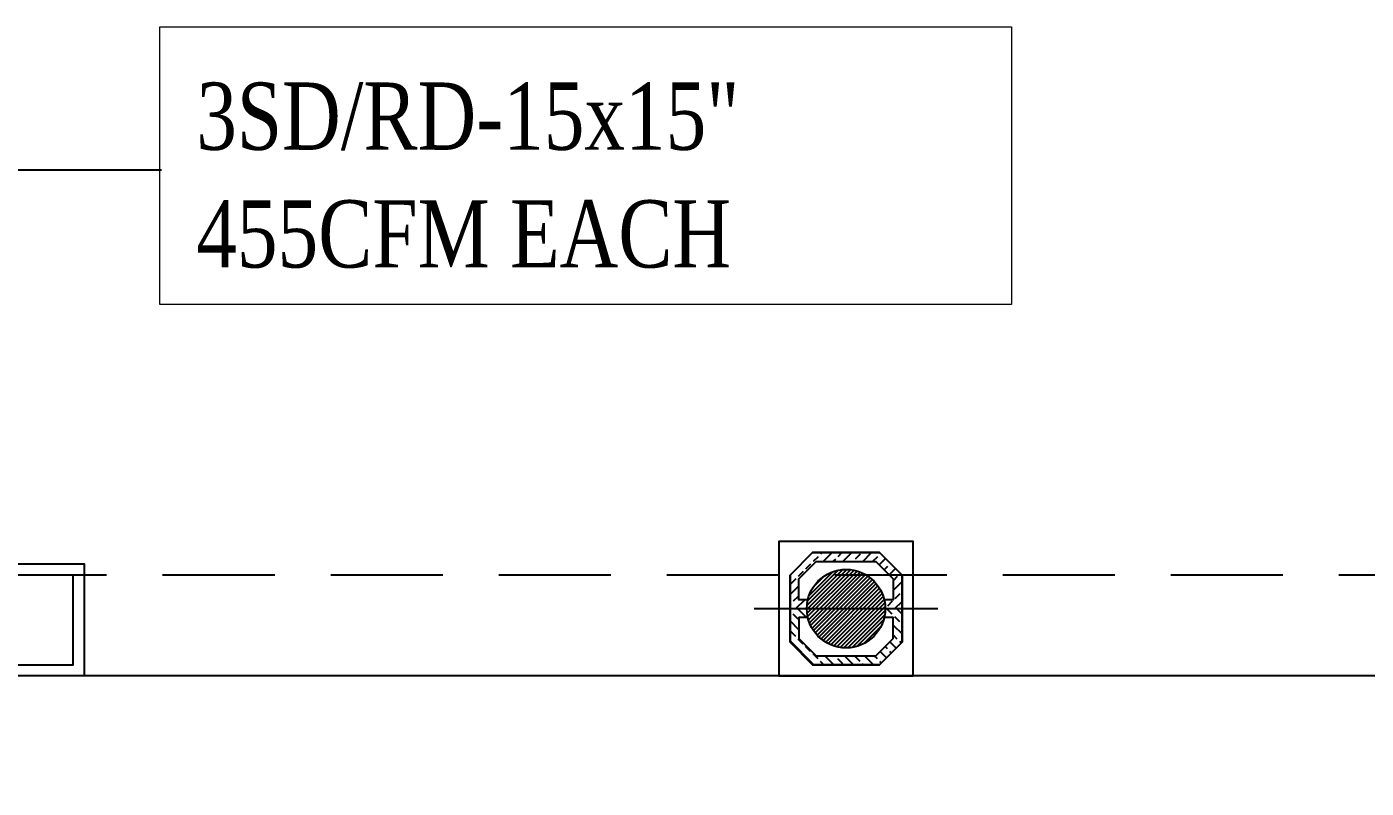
# Model space of a CAD drawing. Extents: x 278386 to 404536, y 8015 to 97114.
# Drawn here: x 354771 to 360749, y 30135 to 33531 of the extents above; entities that cross this region are included whole.
import ezdxf

# ---------------------------------------------------------------- set-up
doc = ezdxf.new("R2010")
doc.units = 0
doc.header["$LTSCALE"] = 2
doc.header["$MEASUREMENT"] = 0
doc.linetypes.add('1-BLOCK-A_FLOOR PLAN$0$HIDDEN', pattern=[0.375, 0.25, -0.125])
doc.layers.get('0').update_dxf_attribs({"color": 1})
doc.layers.add('-D', color=2, linetype='Continuous', lineweight=13)
doc.layers.add('-DT', color=4, linetype='Continuous', lineweight=13)
for name, color, linetype in [('1-BLOCK-A_FLOOR PLAN$0$CLADDING', 1, 'Continuous'), ('1-BLOCK-A_FLOOR PLAN$0$Covered Walkway', 7, 'Continuous'), ('1-BLOCK-A_FLOOR PLAN$0$HAT-GRC', 9, 'Continuous'), ('1-BLOCK-A_FLOOR PLAN$0$PAV-COL', 1, 'Continuous'), ('1-BLOCK-A_FLOOR PLAN$0$pavement', 21, 'Continuous'), ('1-BLOCK-A_FLOOR PLAN$0$WALL', 1, 'Continuous'), ('ext', 93, 'Continuous')]:
    doc.layers.add(name, color=color, linetype=linetype)
doc.styles.add('DIMTEXT', font='romans.shx', dxfattribs={"width": 0.75})
doc.styles.add('IBA', font='romantic.ttf', dxfattribs={"width": 0.8, "height": 0.3})
doc.dimstyles.new('LEADER', dxfattribs={"dimscale": 0.2, "dimtxt": 1.8, "dimasz": 2, "dimexe": 2, "dimexo": 1.5, "dimgap": 1, "dimtad": 1, "dimlfac": 100, "dimzin": 13, "dimdsep": 46, "dimtxsty": 'DIMTEXT', "dimcen": 1.5, "dimdle": 2, "dimclrd": 4, "dimclre": 256, "dimclrt": 4, "dimadec": 0, "dimazin": 0, "dimtfac": 1, "dimtix": 1, "dimtmove": 2, "dimatfit": 0, "dimfxl": 2, "dimtolj": 1, "dimtzin": 13, "dimarcsym": 0})

# ---------------------------------------------------------------- blocks, each defined once
blk = doc.blocks.new('1-BLOCK-A_FLOOR PLAN', base_point=(138.4295842972385, 17.08714958300015))
at = {"layer": '1-BLOCK-A_FLOOR PLAN$0$HAT-GRC', "linetype": 'Continuous'}
h = blk.add_hatch(dxfattribs=at)
h.set_pattern_fill('ANSI33', color=8, scale=0.25, style=0)
h.set_pattern_definition([(225, (94.75000000071208, 37.95084224616868), (-0.04419417382415922, 0.04419417382415922), []), (225, (94.75000000071208, 37.90664807241875), (-0.04419417382415922, 0.04419417382415922), [0.03125, -0.015625])])
edge = h.paths.add_edge_path()
edge.add_line((94.250000000712, 37.70084224616868), (94.25000000071196, 37.85084224616899))
edge.add_line((94.25000000071196, 37.85084224616899), (94.35000000071177, 37.95084224616845))
edge.add_line((94.35000000071177, 37.95084224616845), (94.50000000071203, 37.95084224616868))
edge.add_line((94.50000000071203, 37.95084224616868), (94.65000000071228, 37.95084224616868))
edge.add_line((94.65000000071228, 37.95084224616868), (94.75000000071208, 37.85084224616899))
edge.add_line((94.75000000071208, 37.85084224616899), (94.75000000071208, 37.70084224616868))
edge.add_line((94.75000000071208, 37.70084224616868), (94.67500000071212, 37.70084224616868))
edge.add_ellipse((94.50000000071212, 37.70084224616868), major_axis=(-0.1237436867078197, 0.1237436867078197), ratio=0.9999999999994564, start_angle=225.0000000000155, end_angle=238.2129803601605)
edge.add_line((94.67036725108613, 37.74084224616864), (94.7100000007121, 37.74084224616841))
edge.add_line((94.7100000007121, 37.74084224616841), (94.71000000071206, 37.83427370367382))
edge.add_line((94.71000000071206, 37.83427370367382), (94.6334314582173, 37.91084224616849))
edge.add_line((94.6334314582173, 37.91084224616849), (94.46000000071203, 37.91084224616871))
edge.add_line((94.46000000071203, 37.91084224616871), (94.36656854320658, 37.91084224616871))
edge.add_line((94.36656854320658, 37.91084224616871), (94.29000000071198, 37.83427370367404))
edge.add_line((94.29000000071198, 37.83427370367404), (94.29000000071197, 37.74084224616841))
edge.add_line((94.29000000071197, 37.74084224616841), (94.3296327503381, 37.74084224616864))
edge.add_ellipse((94.50000000071212, 37.70084224616868), major_axis=(0.1237436867078196, 0.1237436867078196), ratio=0.9999999999994568, start_angle=121.7870196398395, end_angle=134.9999999999844)
edge.add_line((94.32500000071212, 37.70084224616868), (94.250000000712, 37.70084224616868))
h = blk.add_hatch(dxfattribs=at)
h.set_pattern_fill('ANSI33', color=8, scale=0.25, style=0)
h.set_pattern_definition([(135, (94.75000000071208, 37.45084224616845), (-0.04419417382415923, -0.04419417382415923), []), (135, (94.75000000071208, 37.49503641991838), (-0.04419417382415923, -0.04419417382415923), [0.03125000000000001, -0.015625])])
edge = h.paths.add_edge_path()
edge.add_line((94.250000000712, 37.70084224616845), (94.25000000071196, 37.55084224616813))
edge.add_line((94.25000000071196, 37.55084224616813), (94.35000000071177, 37.45084224616868))
edge.add_line((94.35000000071177, 37.45084224616868), (94.50000000071203, 37.45084224616845))
edge.add_line((94.50000000071203, 37.45084224616845), (94.65000000071228, 37.45084224616845))
edge.add_line((94.65000000071228, 37.45084224616845), (94.75000000071208, 37.55084224616813))
edge.add_line((94.75000000071208, 37.55084224616813), (94.75000000071208, 37.70084224616845))
edge.add_line((94.75000000071208, 37.70084224616845), (94.67500000071212, 37.70084224616845))
edge.add_ellipse((94.50000000071212, 37.70084224616845), major_axis=(0.1237436867078197, 0.1237436867078197), ratio=0.9999999999994564, start_angle=301.7870196398395, end_angle=314.9999999999844, ccw=False)
edge.add_line((94.67036725108613, 37.66084224616849), (94.7100000007121, 37.66084224616871))
edge.add_line((94.7100000007121, 37.66084224616871), (94.71000000071206, 37.56741078866331))
edge.add_line((94.71000000071206, 37.56741078866331), (94.6334314582173, 37.49084224616864))
edge.add_line((94.6334314582173, 37.49084224616864), (94.46000000071203, 37.49084224616841))
edge.add_line((94.46000000071203, 37.49084224616841), (94.36656854320658, 37.49084224616841))
edge.add_line((94.36656854320658, 37.49084224616841), (94.29000000071198, 37.56741078866308))
edge.add_line((94.29000000071198, 37.56741078866308), (94.29000000071197, 37.66084224616871))
edge.add_line((94.29000000071197, 37.66084224616871), (94.3296327503381, 37.66084224616849))
edge.add_ellipse((94.50000000071212, 37.70084224616845), major_axis=(-0.1237436867078196, 0.1237436867078196), ratio=0.9999999999994568, start_angle=45.000000000015575, end_angle=58.212980360160486, ccw=False)
edge.add_line((94.32500000071212, 37.70084224616845), (94.250000000712, 37.70084224616845))
at = {"layer": '1-BLOCK-A_FLOOR PLAN$0$PAV-COL', "linetype": 'Continuous'}
h = blk.add_hatch(dxfattribs=at)
h.set_pattern_fill('ANSI31', color=8, scale=0.1, style=0)
h.set_pattern_definition([(225, (94.67500000071212, 37.87584224616863), (-0.008838834764831844, 0.008838834764831846), [])])
edge = h.paths.add_edge_path()
edge.add_line((94.32500000071212, 37.70084224616868), (94.67500000071212, 37.70084224616868))
edge.add_ellipse((94.50000000071212, 37.70084224616872), major_axis=(0.1237436867076465, 0.1237436867076465), ratio=0.9999999999999568, start_angle=225.0000000000013, end_angle=314.9999999999848, ccw=False)
edge.add_ellipse((94.50000000071212, 37.70084224616872), major_axis=(-0.1237436867076465, 0.1237436867076465), ratio=0.9999999999999567, start_angle=45.00000000001518, end_angle=134.9999999999987, ccw=False)
edge = h.paths.add_edge_path()
edge.add_ellipse((94.50000000071212, 37.70084224616863), major_axis=(0.1237436867076465, 0.1237436867076465), ratio=0.9999999999999568, start_angle=45.000000000001194, end_angle=134.9999999999848, ccw=False)
edge.add_ellipse((94.50000000071212, 37.70084224616863), major_axis=(-0.1237436867076465, 0.1237436867076465), ratio=0.9999999999999567, start_angle=225.0000000000152, end_angle=314.99999999999875, ccw=False)
edge.add_line((94.67500000071212, 37.70084224616868), (94.32500000071212, 37.70084224616868))
at = {"layer": '1-BLOCK-A_FLOOR PLAN$0$CLADDING', "color": 8}
blk.add_lwpolyline([(90.09999999999354, 37.90084224616765), (91.10000000106047, 37.90084224616769), (91.1000000010594, 37.40084224616875), (90.65000000105947, 37.40084224616872), (90.65000000105748, 36.89999999999258), (88.89999999991687, 36.89999999999257)], dxfattribs=at)
at = {"layer": '1-BLOCK-A_FLOOR PLAN$0$CLADDING', "color": 8, "linetype": 'Continuous'}
for points in [[(94.67500000071212, 37.70084224616868), (94.75000000071208, 37.70084224616868), (94.75000000071208, 37.85084224616877), (94.65000000071218, 37.95084224616868), (94.50000000071203, 37.95084224616868), (94.35000000071184, 37.95084224616868), (94.25000000071198, 37.85084224616877), (94.25000000071199, 37.70084224616868), (94.32500000071212, 37.70084224616868)], [(94.3296327503381, 37.74084224616864), (94.29000000071198, 37.74084224616864), (94.29000000071198, 37.83427370367382), (94.36656854320681, 37.91084224616871), (94.46000000071203, 37.91084224616871), (94.63343145821716, 37.91084224616871), (94.71000000071206, 37.83427370367382), (94.7100000007121, 37.74084224616864), (94.67036725108613, 37.74084224616864)], [(94.67500000071212, 37.70084224616845), (94.75000000071208, 37.70084224616845), (94.75000000071208, 37.55084224616836), (94.65000000071218, 37.45084224616845), (94.50000000071203, 37.45084224616845), (94.35000000071184, 37.45084224616845), (94.25000000071198, 37.55084224616836), (94.25000000071199, 37.70084224616845), (94.32500000071212, 37.70084224616845)], [(94.3296327503381, 37.66084224616849), (94.29000000071198, 37.66084224616849), (94.29000000071198, 37.56741078866331), (94.36656854320681, 37.49084224616841), (94.46000000071203, 37.49084224616841), (94.63343145821716, 37.49084224616841), (94.71000000071206, 37.56741078866331), (94.7100000007121, 37.66084224616849), (94.67036725108613, 37.66084224616849)]]:
    blk.add_lwpolyline(points, dxfattribs=at)
at = {"layer": '1-BLOCK-A_FLOOR PLAN$0$Covered Walkway', "color": 8, "linetype": '1-BLOCK-A_FLOOR PLAN$0$HIDDEN'}
blk.add_line((97.95000000036475, 37.85084224616864), (91.05000000106128, 37.85084224616863), dxfattribs=at)
at = {"layer": '1-BLOCK-A_FLOOR PLAN$0$PAV-COL', "color": 8, "linetype": 'Continuous'}
blk.add_line((94.09001032758975, 37.70084224616868), (94.90998967383447, 37.70084224616868), dxfattribs=at)
at = {"layer": '1-BLOCK-A_FLOOR PLAN$0$PAV-COL', "color": 8}
for points in [[(94.80000000071215, 37.40084224616895), (94.80000000071215, 38.00084224616863), (94.20000000071204, 38.00084224616863), (94.20000000071204, 37.40084224616895)], [(94.65000000071205, 37.95084224616868), (94.75000000071208, 37.85084224616877), (94.7500000007121, 37.55084224616881), (94.65000000071214, 37.4508422461689), (94.3500000007121, 37.45084224616868), (94.25000000071208, 37.55084224616881), (94.25000000071202, 37.85084224616877), (94.35000000071201, 37.95084224616868)], [(94.65000000071205, 37.45084224616845), (94.75000000071208, 37.55084224616836), (94.7500000007121, 37.85084224616831), (94.65000000071214, 37.95084224616822), (94.3500000007121, 37.95084224616845), (94.25000000071208, 37.85084224616831), (94.25000000071202, 37.55084224616836), (94.35000000071201, 37.45084224616845)]]:
    blk.add_lwpolyline(points, close=True, dxfattribs=at)
at = {"layer": '1-BLOCK-A_FLOOR PLAN$0$PAV-COL', "color": 8, "linetype": 'Continuous'}
blk.add_circle((94.50000000071212, 37.70084224616868), 0.175, dxfattribs=at)
at = {"layer": '1-BLOCK-A_FLOOR PLAN$0$pavement', "color": 8, "ltscale": 2}
blk.add_line((98.50000000036479, 37.40084224616872), (91.1000000010594, 37.40084224616872), dxfattribs=at)
at = {"layer": '1-BLOCK-A_FLOOR PLAN$0$WALL', "color": 8}
blk.add_lwpolyline([(90.05000000000126, 36.94999999999155), (90.60000000105862, 36.949999999991), (90.60000000105862, 36.94999999999164), (90.60000000106061, 37.45084224616777), (91.05000000106044, 37.4508422461678), (91.05000000106128, 37.85084224616863), (90.04999999991061, 37.8508422461686)], dxfattribs=at)
blk = doc.blocks.new('A$C51B27907')
blk.add_blockref('1-BLOCK-A_FLOOR PLAN', (123.970737410019, 2.307192947193583))

msp = doc.modelspace()

# ---------------------------------------------------------------- linework, layer by layer
at = {"layer": '-D'}
msp.add_lwpolyline([(355364.7385979589, 33530.59780988979), (359165.3408802497, 33530.59780988979), (359165.3408802497, 32291.68323827258), (355364.7385979589, 32291.68323827258)], close=True, dxfattribs=at)

# ---------------------------------------------------------------- block references
at = {"layer": 'ext', "linetype": 'Continuous', "xscale": 1000, "yscale": 1000, "zscale": 1000}
msp.add_blockref('A$C51B27907', (278385.8025969506, 8014.523211174377), dxfattribs=at)

# ---------------------------------------------------------------- texts
at = {"layer": '-DT', "style": 'IBA', "width": 0.8}
for s, p in [('3SD/RD-15x15"', (355527.3312936422, 32982.22601225154)), ('455CFM EACH', (355527.3312936422, 32457.22601225154))]:
    msp.add_text(s, height=300, dxfattribs=at).set_placement(p)

# ---------------------------------------------------------------- leaders
at = {"layer": '-DT'}
msp.add_leader([(351991.3080068739, 32892.01325011012), (355371.8311621039, 32892.01325011012)], dimstyle='LEADER', override={"dimgap": 1, "dimtad": 0}, dxfattribs=at)

doc.saveas('drawing.dxf')
